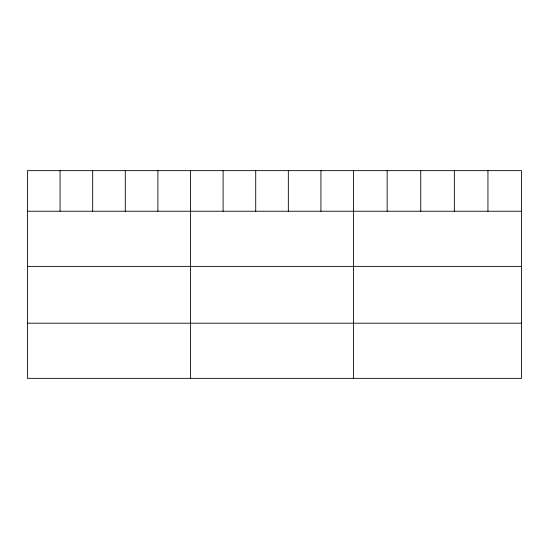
<?xml version="1.0" encoding="UTF-8"?>
<svg xmlns="http://www.w3.org/2000/svg" width="549" height="549" viewBox="0 0 549 549"><rect width="100%" height="100%" fill="white"/><g stroke="black" fill="none" stroke-linecap="round" stroke-linejoin="round"><path stroke-width="0.82" d="M521.55 211.235L521.55 378.35L27.45 378.35L27.45 170.65L521.55 170.65L521.55 211.235L27.45 211.235M27.45 266.382L521.55 266.382M27.45 323.203L521.55 323.203M487.951 170.65L487.951 211.235M454.352 170.65L454.352 211.235M420.754 170.65L420.754 211.235M387.155 170.65L387.155 211.235M353.556 170.65L353.556 378.35M320.945 170.65L320.945 211.235M288.335 170.65L288.335 211.235M255.724 170.65L255.724 211.235M223.114 170.65L223.114 211.235M190.503 170.65L190.503 378.35M157.892 170.65L157.892 211.235M125.282 170.65L125.282 211.235M92.671 170.65L92.671 211.235M60.061 170.65L60.061 211.235"/></g></svg>
